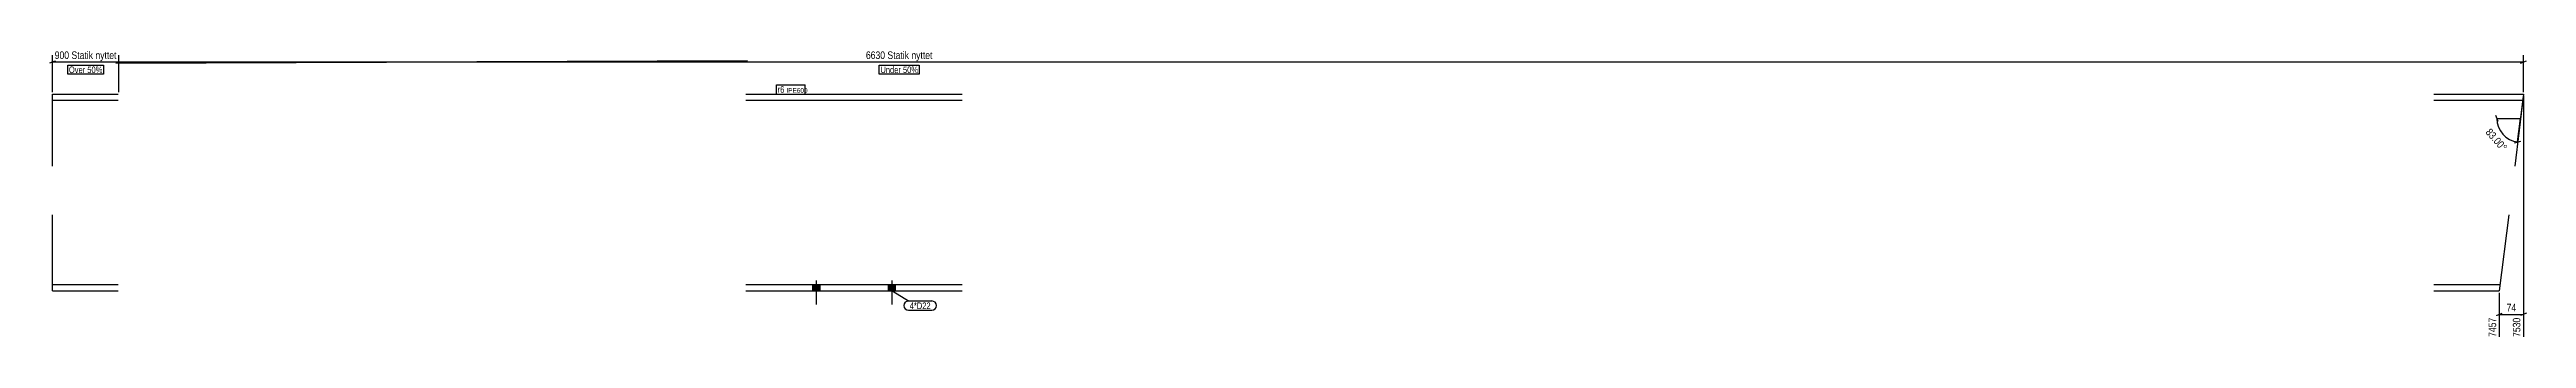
# Model space of a CAD drawing. Header units: millimetres. Extents: x 13 to 21387, y 13 to 894.
# Drawn here: x 13839 to 21387, y 13 to 894 of the extents above; entities that cross this region are included whole.
import ezdxf

# ---------------------------------------------------------------- set-up
doc = ezdxf.new("R2010")
doc.units = ezdxf.units.MM
for name, color, linetype in [('MÅLSÆTNING', 7, 'Continuous'), ('STÅL', 7, 'Continuous'), ('TEKST', 7, 'Continuous')]:
    doc.layers.add(name, color=color, linetype=linetype)
doc.styles.add('Arial Narrow', font='ARIALN.TTF', dxfattribs={"height": 0.2})

msp = doc.modelspace()

# ---------------------------------------------------------------- hatches: boundary and pattern name
at = {"layer": 'STÅL', "linetype": 'Continuous'}
for points in [[(16186.3, 177.1), (16164.3, 177.1), (16164.3, 158.1), (16186.3, 158.1)], [(16186.3, 177.1), (16164.3, 177.1), (16164.3, 158.1), (16186.3, 158.1)], [(16416.3, 177.1), (16394.3, 177.1), (16394.3, 158.1), (16416.3, 158.1)], [(16416.3, 177.1), (16394.3, 177.1), (16394.3, 158.1), (16416.3, 158.1)]]:
    msp.add_hatch(color=3, dxfattribs=at).paths.add_polyline_path(points)

# ---------------------------------------------------------------- linework, layer by layer
at = {"layer": 'MÅLSÆTNING', "color": 7, "linetype": 'Continuous'}
for p, q in [((13856.7, 859.9), (13838.7, 852.7)), ((13847.7, 764.1), (13847.7, 877.6)), ((13847.7, 856.3), (14049.9, 856.3)), ((14040.9, 852.7), (15965.5, 859.9)), ((14049.9, 764.3), (14049.9, 877.6)), ((21369.2, 852.7), (21387.2, 859.9)), ((21378.2, 764.1), (21378.2, 877.6)), ((21300.7, 674.9), (21293.5, 692.9)), ((21297.1, 683.9), (21369.1, 683.9)), ((21377.5, 752.1), (21360.3, 612.5)), ((21360.3, 612.5), (21369.1, 683.9)), ((21378.2, 752.1), (21378.2, 18)), ((21350.9, 610), (21369.7, 614.9)), ((21304.5, 152.1), (21304.5, 18)), ((21295.5, 83.1), (21313.5, 90.3)), ((21304.5, 86.7), (21378.2, 86.7)), ((21387.2, 90.3), (21369.2, 83.1))]:
    msp.add_line(p, q, dxfattribs=at)
msp.add_arc((21369.1, 683.9), 72, 180, 263, dxfattribs=at)
at = {"layer": 'STÅL', "color": 2, "linetype": 'Continuous'}
for p, q in [((13847.7, 539.1), (13847.7, 758.1)), ((13847.7, 758.1), (14047.7, 758.1)), ((15960.3, 758.1), (16620.3, 758.1)), ((21104.5, 758.1), (21378.2, 758.1)), ((21378.2, 758.1), (21351.3, 539.1)), ((14047.7, 739.1), (13847.7, 739.1)), ((16620.3, 739.1), (15960.3, 739.1)), ((21375.9, 739.1), (21104.5, 739.1)), ((13847.7, 158.1), (13847.7, 390.1)), ((21333, 390.1), (21304.5, 158.1)), ((14047.7, 177.1), (13847.7, 177.1)), ((13847.7, 158.1), (14047.7, 158.1)), ((16620.3, 177.1), (15960.3, 177.1)), ((15960.3, 158.1), (16620.3, 158.1)), ((21306.9, 177.1), (21104.5, 177.1)), ((21104.5, 158.1), (21304.5, 158.1))]:
    msp.add_line(p, q, dxfattribs=at)
at = {"layer": 'STÅL', "color": 3, "linetype": 'Continuous'}
for p, q in [((16164.3, 177.1), (16164.3, 158.1)), ((16164.3, 177.1), (16164.3, 158.1)), ((16175.3, 190.1), (16175.3, 117.1)), ((16175.3, 190.1), (16175.3, 117.1)), ((16186.3, 177.1), (16186.3, 158.1)), ((16186.3, 177.1), (16186.3, 158.1)), ((16394.3, 177.1), (16394.3, 158.1)), ((16394.3, 177.1), (16394.3, 158.1)), ((16405.3, 190.1), (16405.3, 117.1)), ((16405.3, 190.1), (16405.3, 117.1)), ((16416.3, 177.1), (16416.3, 158.1)), ((16416.3, 177.1), (16416.3, 158.1))]:
    msp.add_line(p, q, dxfattribs=at)

# ---------------------------------------------------------------- next in the draw order: wipeouts: each hides what was drawn before it
at = {"color": 0}
for points, layer in [([(14047.9, 860.8), (14047.9, 894.4), (13849.7, 894.4), (13849.7, 860.8)], 'MÅLSÆTNING'), ([(21312.7, 575.1), (21337.9, 597.4), (21279.4, 663.5), (21254.2, 641.2)], 'MÅLSÆTNING'), ([(21360.8, 91.2), (21360.8, 124.8), (21321.9, 124.8), (21321.9, 91.2)], 'MÅLSÆTNING'), ([(16078.1, 762.3), (16078.1, 783.3), (16057.6, 783.3), (16057.6, 762.3)], 'TEKST'), ([(16524, 103), (16524, 124), (16460.1, 124), (16460.1, 103)], 'TEKST')]:
    msp.add_wipeout(points, dxfattribs=at).dxf.layer = layer

# ---------------------------------------------------------------- next in the draw order: linework, layer by layer
at = {"layer": 'MÅLSÆTNING', "color": 7, "linetype": 'Continuous'}
for p, q in [((15965.5, 859.9), (14040.9, 852.7)), ((14049.9, 764.3), (14049.9, 877.6)), ((14049.9, 856.3), (21378.2, 856.3))]:
    msp.add_line(p, q, dxfattribs=at)

# ---------------------------------------------------------------- next in the draw order: texts
at = {"layer": 'MÅLSÆTNING', "color": 3, "style": 'Arial Narrow'}
msp.add_text('83.00°', height=22.91, rotation=-48.50088, dxfattribs=at).set_placement((21261, 640.8))

# ---------------------------------------------------------------- next in the draw order: wipeouts: each hides what was drawn before it
at = {"color": 0, "linetype": 'Continuous'}
for points in [[(14000, 822.5), (14000, 843.5), (13897.7, 843.5), (13897.7, 822.5)], [(21299.7, 81.3), (21266.1, 81.3), (21266.1, 13.2), (21299.7, 13.2)], [(21373.4, 81.3), (21339.8, 81.3), (21339.8, 13.2), (21373.4, 13.2)]]:
    msp.add_wipeout(points, dxfattribs=at).dxf.layer = 'MÅLSÆTNING'
at = {"color": 0}
for points in [[(16078.1, 762.3), (16078.1, 783.3), (16057.6, 783.3), (16057.6, 762.3)], [(16524, 103), (16524, 124), (16460.1, 124), (16460.1, 103)]]:
    msp.add_wipeout(points, dxfattribs=at).dxf.layer = 'TEKST'

# ---------------------------------------------------------------- next in the draw order: linework, layer by layer
at = {"layer": 'TEKST', "color": 7, "linetype": 'Continuous'}
for p, q in [((16408.6, 157.7), (16456.5, 127.6)), ((16456.5, 127.6), (16527.6, 127.6)), ((16456.5, 99.4), (16527.6, 99.4))]:
    msp.add_line(p, q, dxfattribs=at)
for centre, start, end in [((16456.5, 113.5), 90, 270), ((16527.6, 113.5), 270, 90)]:
    msp.add_arc(centre, 14.1, start, end, dxfattribs=at)

# ---------------------------------------------------------------- next in the draw order: texts
at = {"layer": 'MÅLSÆTNING', "color": 3, "style": 'Arial Narrow'}
msp.add_text('74', height=22.91, dxfattribs=at).set_placement((21326.7, 96))
at = {"layer": 'MÅLSÆTNING', "color": 3, "linetype": 'Continuous', "style": 'Arial Narrow'}
for s, p in [('7457', (21294.9, 18)), ('7530', (21368.6, 18))]:
    msp.add_text(s, height=22.91, rotation=90.00021, dxfattribs=at).set_placement(p)
at = {"layer": 'TEKST', "color": 3, "style": 'Arial Narrow'}
msp.add_text('4*D22', height=20.04, dxfattribs=at).set_placement((16460.1, 103))

# ---------------------------------------------------------------- next in the draw order: wipeouts: each hides what was drawn before it
at = {"color": 0, "linetype": 'Continuous'}
msp.add_wipeout([(14000, 822.5), (14000, 843.5), (13897.7, 843.5), (13897.7, 822.5)], dxfattribs=at).dxf.layer = 'MÅLSÆTNING'
at = {"color": 0}
for points, layer in [([(16534.7, 860.8), (16534.7, 894.4), (16321.8, 894.4), (16321.8, 860.8)], 'MÅLSÆTNING'), ([(16138.3, 762.3), (16138.3, 777.3), (16084.4, 777.3), (16084.4, 762.3)], 'TEKST')]:
    msp.add_wipeout(points, dxfattribs=at).dxf.layer = layer

# ---------------------------------------------------------------- next in the draw order: linework, layer by layer
at = {"layer": 'MÅLSÆTNING', "color": 7, "linetype": 'Continuous'}
msp.add_lwpolyline([(13894.1, 818.9), (13894.1, 847.1), (14003.6, 847.1), (14003.6, 818.9), (13894.1, 818.9)], close=True, dxfattribs=at)

# ---------------------------------------------------------------- next in the draw order: texts
at = {"layer": 'MÅLSÆTNING', "color": 3, "style": 'Arial Narrow'}
msp.add_text('900 Statik nyttet', height=22.906, dxfattribs=at).set_placement((13854.5, 865.6))
at = {"layer": 'MÅLSÆTNING', "color": 7, "linetype": 'Continuous', "style": 'Arial Narrow'}
msp.add_text('Over 50%', height=20.04, dxfattribs=at).set_placement((13897.7, 822.5))

# ---------------------------------------------------------------- next in the draw order: wipeouts: each hides what was drawn before it
at = {"color": 0, "linetype": 'Continuous'}
msp.add_wipeout([(16485.8, 822.5), (16485.8, 843.5), (16370.7, 843.5), (16370.7, 822.5)], dxfattribs=at).dxf.layer = 'MÅLSÆTNING'
at = {"color": 0}
msp.add_wipeout([(16138.3, 762.3), (16138.3, 777.3), (16084.4, 777.3), (16084.4, 762.3)], dxfattribs=at).dxf.layer = 'TEKST'

# ---------------------------------------------------------------- next in the draw order: linework, layer by layer
at = {"layer": 'TEKST', "color": 7, "linetype": 'Continuous'}
for p, q in [((16054, 786.9), (16141.9, 786.9)), ((16054, 758.7), (16054, 786.9)), ((16054, 758.7), (16141.9, 758.7)), ((16141.9, 758.7), (16141.9, 786.9))]:
    msp.add_line(p, q, dxfattribs=at)

# ---------------------------------------------------------------- next in the draw order: texts
at = {"layer": 'TEKST', "color": 3, "style": 'Arial Narrow'}
for s, height, p in [('r6', 20.04, (16057.6, 762.3)), ('IPE600', 14.32, (16084.4, 762.3))]:
    msp.add_text(s, height=height, dxfattribs=at).set_placement(p)

# ---------------------------------------------------------------- next in the draw order: wipeouts: each hides what was drawn before it
at = {"color": 0, "linetype": 'Continuous'}
msp.add_wipeout([(16485.8, 822.5), (16485.8, 843.5), (16370.7, 843.5), (16370.7, 822.5)], dxfattribs=at).dxf.layer = 'MÅLSÆTNING'

# ---------------------------------------------------------------- next in the draw order: linework, layer by layer
at = {"layer": 'MÅLSÆTNING', "color": 7, "linetype": 'Continuous'}
msp.add_lwpolyline([(16367.1, 818.9), (16367.1, 847.1), (16489.4, 847.1), (16489.4, 818.9), (16367.1, 818.9)], close=True, dxfattribs=at)

# ---------------------------------------------------------------- next in the draw order: texts
at = {"layer": 'MÅLSÆTNING', "color": 3, "style": 'Arial Narrow'}
msp.add_text('6630 Statik nyttet', height=22.906, dxfattribs=at).set_placement((16326.6, 865.6))
at = {"layer": 'MÅLSÆTNING', "color": 7, "linetype": 'Continuous', "style": 'Arial Narrow'}
msp.add_text('Under 50%', height=20.04, dxfattribs=at).set_placement((16370.7, 822.5))

doc.saveas('drawing.dxf')
